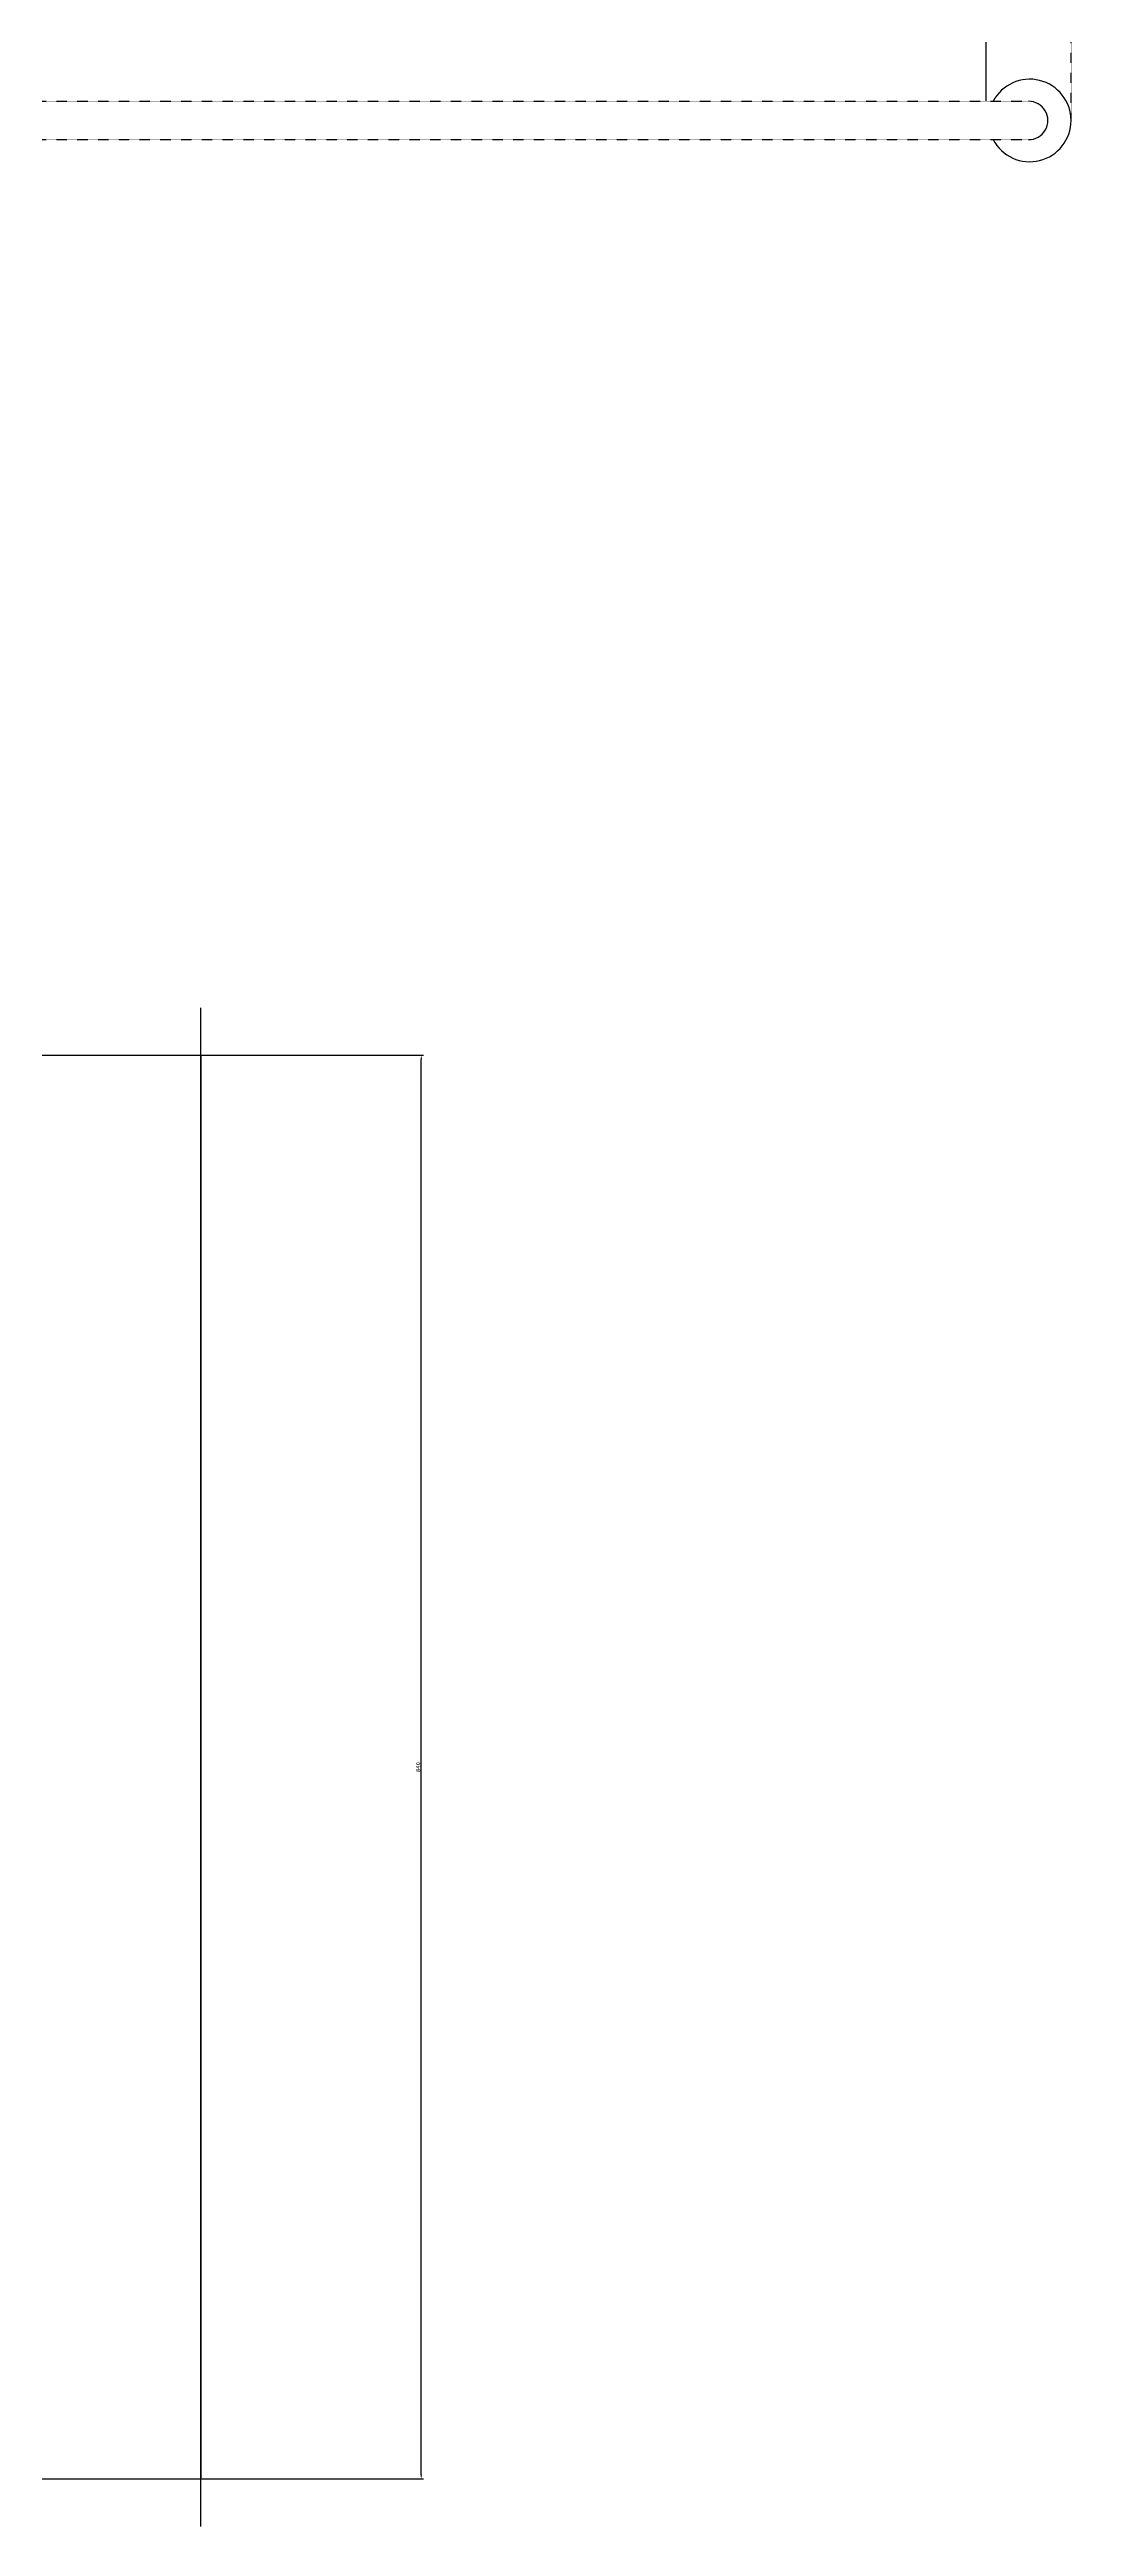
# Model space of a CAD drawing. Header units: millimetres. Extents: x 1188965 to 1321470, y -239044 to -56672.
# Drawn here: x 1307849 to 1308453, y -154535 to -153073 of the extents above; entities that cross this region are included whole.
import ezdxf

# ---------------------------------------------------------------- set-up
doc = ezdxf.new("R2010")
doc.units = ezdxf.units.MM
doc.linetypes.add('HIDDEN', pattern=[0.375, 0.25, -0.125])
doc.layers.add('0-Cod-冷凝排水', color=150, linetype='Continuous')
doc.layers.add('000_CTCI_CR', color=170, linetype='Continuous')
doc.dimstyles.new('ISO-25', dxfattribs={"dimtxt": 2.5, "dimasz": 2.5, "dimexe": 1.25, "dimexo": 0.625, "dimtad": 1, "dimtxsty": 'Standard', "dimcen": 2.5, "dimadec": 0, "dimazin": 0, "dimtfac": 1, "dimtmove": 0, "dimatfit": 3, "dimfxl": 1, "dimarcsym": 0})

# ---------------------------------------------------------------- blocks, each defined once
blk = doc.blocks.new('*D773')
at = {"layer": '000_CTCI_CR', "color": 0, "lineweight": -2, "transparency": 16777216}
for p, q in [((1307939.1, -153666.7), (1308069.9, -153666.7)), ((1308068.6, -154504.2), (1308068.6, -153669.2)), ((1307939.1, -154506.7), (1308069.9, -154506.7))]:
    blk.add_line(p, q, dxfattribs=at)
at = {"layer": '000_CTCI_CR', "color": 0, "transparency": 16777216}
for points in [[(1308068.2, -153669.2), (1308069.1, -153669.2), (1308068.6, -153666.7)], [(1308068.2, -154504.2), (1308069.1, -154504.2), (1308068.6, -154506.7)]]:
    blk.add_solid(points, dxfattribs=at)
at = {"layer": 'Defpoints', "color": 0, "transparency": 16777216}
for p in [(1307938.4, -153666.7), (1308068.6, -153666.7), (1307938.4, -154506.7)]:
    blk.add_point(p, dxfattribs=at)
at = {"layer": '000_CTCI_CR', "color": 0, "transparency": 16777216, "insert": (1308066.8, -154086.7), "char_height": 2.5, "attachment_point": 5, "rotation": 90}
blk.add_mtext('840', dxfattribs=at)

msp = doc.modelspace()

# ---------------------------------------------------------------- linework, layer by layer
at = {"layer": '0-Cod-冷凝排水', "linetype": 'HIDDEN', "ltscale": 0.1}
for points in [[(1308452.234, -153115.278), (1308453.116, -136917.086)], [(1305416.308, -153103.99), (1308427.507, -153103.99)], [(1305416.308, -153126.566), (1308427.144, -153126.566)]]:
    msp.add_lwpolyline(points, dxfattribs=at)
at = {"layer": '0-Cod-冷凝排水'}
msp.add_lwpolyline([(1308402.234, -153103.99), (1308402.234, -147804.892)], dxfattribs=at)
for centre, radius, start, end in [((1308427.887, -153115.278), 24.347, 207.621143, 152.378857), ((1308427.325, -153115.278), 11.289, 269.07868, 90.92132)]:
    msp.add_arc(centre, radius, start, end, dxfattribs=at)
at = {"layer": '000_CTCI_CR', "color": 3}
msp.add_line((1307938.446, -154534.704), (1307938.446, -153638.704), dxfattribs=at)
msp.add_lwpolyline([(1307833.446, -154506.704), (1307833.446, -153666.704), (1307938.446, -153666.704), (1307938.446, -154506.704)], close=True, dxfattribs=at)

# ---------------------------------------------------------------- dimensions: what is measured, and where the dimension line sits
dim = msp.add_linear_dim(base=(1308068.641, -153666.704), p1=(1307938.446, -154506.704), p2=(1307938.446, -153666.704), angle=90, dimstyle='ISO-25', override={"dimfxl": 0.18}, dxfattribs=at)
dim.commit()
dim.dimension.update_dxf_attribs({"geometry": '*D773', "text_midpoint": (1308066.766, -154086.704)})

doc.saveas('drawing.dxf')
